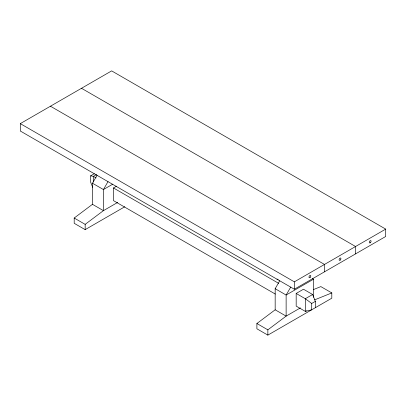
<?xml version="1.0" encoding="UTF-8"?>
<svg xmlns="http://www.w3.org/2000/svg" width="406" height="406" viewBox="0 0 406 406"><rect width="100%" height="100%" fill="white"/><g stroke="black" fill="none" stroke-linecap="round" stroke-linejoin="round"><path stroke-width="0.61" d="M124.804 206.745L85.159 229.634L74.196 223.305L74.196 218.032L92.466 204.32L92.466 183.223L97.034 175.311M107.996 181.639L103.428 189.551L103.428 210.648L85.159 224.361L85.159 229.634M313.417 289.595L320.841 286.595L331.803 292.924L331.803 298.197L267.858 335.117L256.896 328.789L256.896 323.511L275.166 309.798L275.166 288.702L279.734 280.795M290.696 287.123L286.128 295.03L286.128 316.127L267.858 329.839L267.858 335.117M20.3 123.627L111.65 70.883L385.7 229.106L385.7 236.49L294.35 289.229L20.3 131.011L20.3 123.627L294.35 281.845L385.7 229.106M92.695 187.308L90.639 182.167L90.639 175.839L94.293 173.727M96.511 174.56L93.38 176.366L90.639 175.839M112.746 184.172L103.428 189.551L92.466 183.223M275.339 294.076L113.477 200.625L113.477 187.968L116.608 186.161M117.679 202.421L103.428 210.648L92.466 204.32M313.533 297.202L313.533 279.211L286.128 295.03L275.166 288.702M296.177 293.452L305.312 298.725L311.707 303.47L311.707 309.798L305.312 311.382L296.177 306.109L296.177 293.452L303.485 289.229L312.62 294.507L315.36 301.364L315.36 307.692M312.62 294.507L305.312 298.725L305.312 311.382L306.357 310.778M300.379 307.9L286.128 316.127L275.166 309.798M311.707 303.47L315.36 301.364M314.675 299.846L331.803 292.924M276.993 279.211L278.212 279.211M81.504 88.29L355.554 246.508L355.554 253.892M50.445 106.22L324.495 264.443L324.495 271.827M312.437 278.577L313.533 279.211M96.065 177.919L93.38 176.366L93.38 182.061M113.477 187.968L278.633 283.322M74.196 218.032L85.159 224.361M256.896 323.511L267.858 329.839M294.35 281.845L294.35 289.229M370.409 242.646A1.294 0.746 -60 0 0 370.815 240.646A1.294 0.746 -60 0 0 369.287 242.001A1.294 0.746 -60 0 0 370.409 242.646M310.118 277.455A1.294 0.746 -60 0 0 310.524 275.456A1.294 0.746 -60 0 0 308.996 276.811A1.294 0.746 -60 0 0 310.118 277.455M340.264 260.048A1.294 0.746 -60 0 0 340.67 258.049A1.294 0.746 -60 0 0 339.142 259.404A1.294 0.746 -60 0 0 340.264 260.048"/></g></svg>
